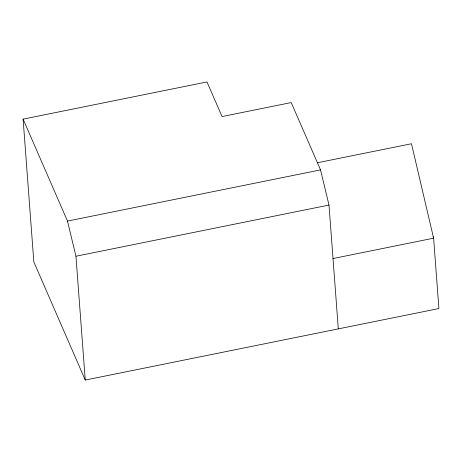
<?xml version="1.0" encoding="UTF-8"?>
<svg xmlns="http://www.w3.org/2000/svg" width="462" height="462" viewBox="0 0 462 462"><rect width="100%" height="100%" fill="white"/><g stroke="black" fill="none" stroke-linecap="round" stroke-linejoin="round"><path stroke-width="0.69" d="M317.215 162.803L411.475 143.74L433.61 238.19L438.9 308.541L85.256 380.059L33.842 261.96L23.1 119.132L206.993 81.941L222.066 116.557L291.222 102.57L320.536 169.9L328.996 205.059L338.305 328.88M23.1 119.132L67.487 221.079L320.536 169.9M85.256 380.059L75.947 256.237L328.996 205.059M333.015 258.535L433.61 238.19L433.038 236.879M67.487 221.079L75.947 256.237"/></g></svg>
